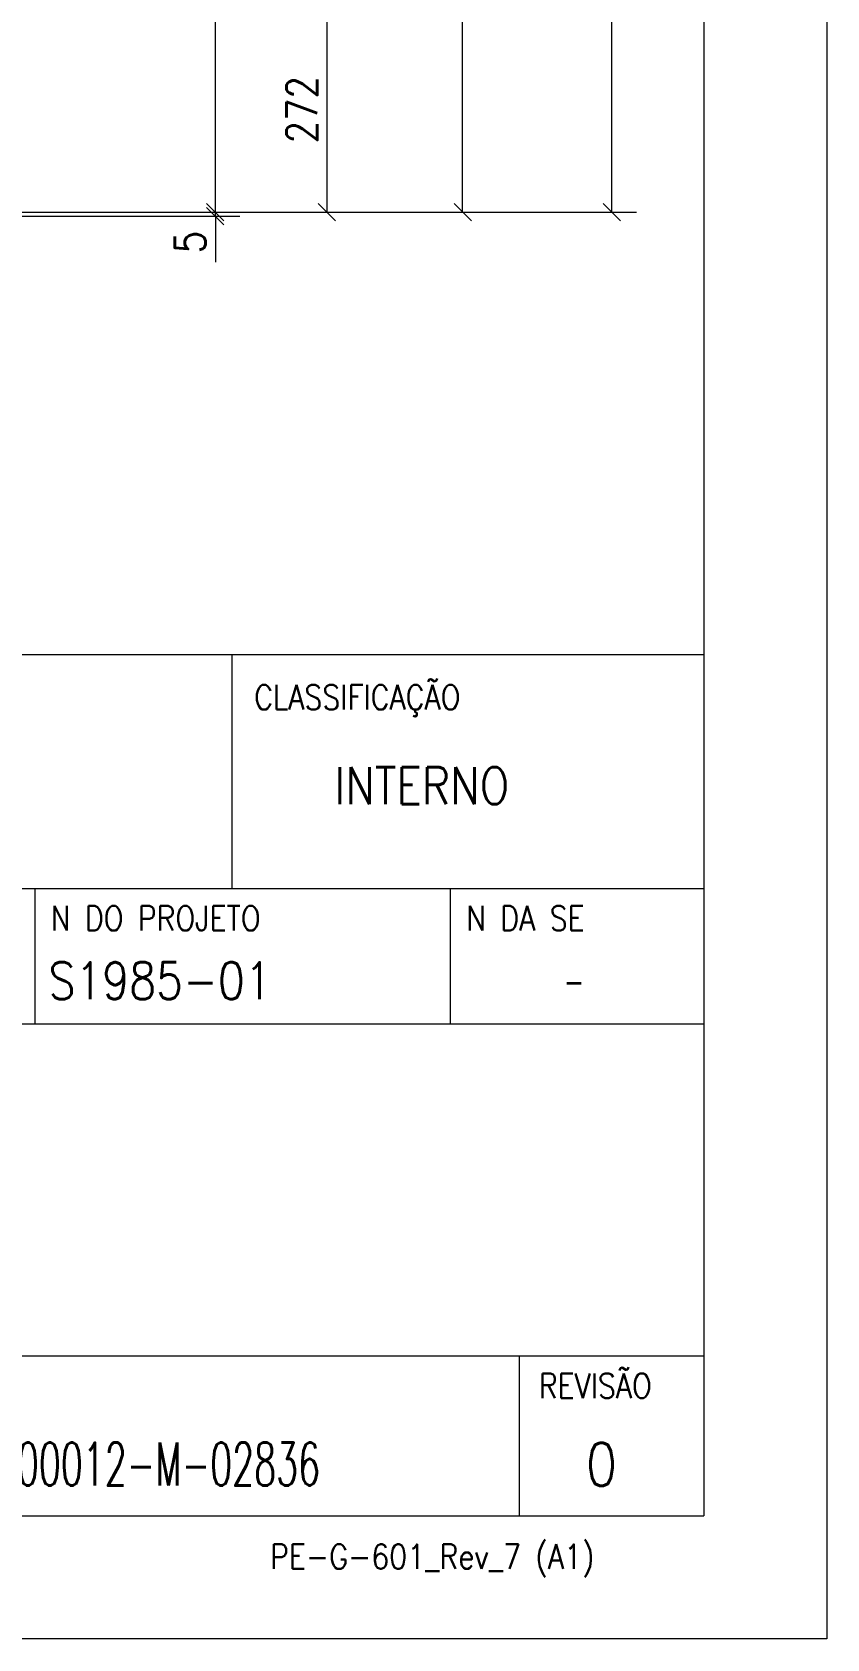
# Model space of a CAD drawing. Header units: millimetres. Extents: x 5 to 846, y 5 to 599.
# Drawn here: x 781.4 to 846, y 5 to 135.6 of the extents above; entities that cross this region are included whole.
import ezdxf

# ---------------------------------------------------------------- set-up
doc = ezdxf.new("R2010")
doc.units = ezdxf.units.MM
doc.linetypes.add('XKITLINE00', pattern=[0])
doc.layers.add('Cota', color=4, linetype='Continuous', lineweight=0)
doc.layers.add('Outro tipo de objeto', color=7, linetype='Continuous', lineweight=0)
doc.styles.add('ROMANS', font='ROMANS__.TTF')
doc.styles.add('SIMPLEX', font='SIMPLEX_.TTF')

# ---------------------------------------------------------------- blocks, each defined once
blk = doc.blocks.new('*A383')
at = {"layer": 'Cota', "color": 7, "linetype": 'XKITLINE00', "lineweight": 0}
for p, q in [((828.52, 120.96), (828.52, 376.91)), ((827.82, 121.67), (829.23, 120.25)), ((764.5, 120.96), (830.52, 120.96))]:
    blk.add_line(p, q, dxfattribs=at)
at = {"layer": 'Cota', "color": 3}
blk.add_point((828.52, 120.96), dxfattribs=at)
blk = doc.blocks.new('*A389')
at = {"layer": 'Cota', "color": 7, "linetype": 'XKITLINE00', "lineweight": 0}
for p, q in [((804.67, 139.82), (806.08, 138.41)), ((761.28, 139.11), (807.38, 139.11)), ((805.38, 120.96), (805.38, 139.11)), ((804.67, 121.67), (806.08, 120.25)), ((764.17, 120.96), (807.38, 120.96))]:
    blk.add_line(p, q, dxfattribs=at)
at = {"layer": 'Cota', "color": 3}
for p in [(805.38, 139.11), (805.38, 120.96)]:
    blk.add_point(p, dxfattribs=at)
at = {"layer": 'Cota', "color": 3, "style": 'SIMPLEX', "width": 0.85}
blk.add_text('272', height=2.5, rotation=90.0002, dxfattribs=at).set_placement((804.58, 126.56))
blk = doc.blocks.new('*A390')
at = {"layer": 'Cota', "color": 7, "linetype": 'XKITLINE00', "lineweight": 0}
for p, q in [((762.89, 201.48), (818.4, 201.48)), ((815.7, 202.19), (817.11, 200.78)), ((816.4, 120.96), (816.4, 201.48)), ((815.7, 121.67), (817.11, 120.25)), ((762.89, 120.96), (818.4, 120.96))]:
    blk.add_line(p, q, dxfattribs=at)
at = {"layer": 'Cota', "color": 3}
for p in [(816.4, 201.48), (816.4, 120.96)]:
    blk.add_point(p, dxfattribs=at)
at = {"layer": 'Cota', "color": 3, "style": 'SIMPLEX', "width": 0.85}
blk.add_text('1208', height=2.5, rotation=90.0002, dxfattribs=at).set_placement((815.6, 156.81))
blk = doc.blocks.new('*A397')
at = {"layer": 'Cota', "color": 7, "linetype": 'XKITLINE00', "lineweight": 0}
for p, q in [((795.59, 199.15), (797, 197.74)), ((762.89, 198.45), (775.36, 198.45)), ((778.86, 198.45), (798.3, 198.45)), ((796.3, 120.96), (796.3, 198.45)), ((795.59, 121.67), (797, 120.25)), ((764.5, 120.96), (798.3, 120.96))]:
    blk.add_line(p, q, dxfattribs=at)
at = {"layer": 'Cota', "color": 3}
for p in [(796.3, 198.45), (796.3, 120.96)]:
    blk.add_point(p, dxfattribs=at)
at = {"layer": 'Cota', "color": 3, "style": 'SIMPLEX', "width": 0.85}
blk.add_text('1162', height=2.5, rotation=90.0002, dxfattribs=at).set_placement((795.5, 155.53))
blk = doc.blocks.new('*A475')
at = {"layer": 'Cota', "color": 7, "linetype": 'XKITLINE00', "lineweight": 0}
for p, q in [((795.59, 121.67), (797, 120.25)), ((764.29, 120.64), (798.3, 120.64)), ((764.5, 120.96), (798.3, 120.96)), ((795.59, 121.35), (797, 119.94)), ((796.3, 120.64), (796.3, 120.96)), ((796.3, 120.64), (796.3, 116.91)), ((796.3, 120.64), (796.3, 116.91))]:
    blk.add_line(p, q, dxfattribs=at)
at = {"layer": 'Cota', "color": 3}
for p in [(796.3, 120.96), (796.3, 120.64)]:
    blk.add_point(p, dxfattribs=at)
at = {"layer": 'Cota', "color": 3, "style": 'SIMPLEX', "width": 0.85}
blk.add_text('5', height=2.5, rotation=90.0002, dxfattribs=at).set_placement((795.5, 117.62))

msp = doc.modelspace()

# ---------------------------------------------------------------- linework, layer by layer
at = {"layer": 'Outro tipo de objeto', "color": 7, "linetype": 'XKITLINE00', "lineweight": 0}
for p, q in [((846, 599), (846, 5)), ((5.04, 5.04), (846, 5.04))]:
    msp.add_line(p, q, dxfattribs=at)
at = {"layer": 'Outro tipo de objeto', "color": 6, "linetype": 'XKITLINE00', "lineweight": 0}
for p in [(836, 589), (30, 15)]:
    msp.add_line(p, (836, 15), dxfattribs=at)
at = {"layer": 'Outro tipo de objeto', "color": 5, "linetype": 'XKITLINE00', "lineweight": 0}
for p, q in [((30, 85), (836, 85)), ((661, 66), (836, 66)), ((661, 55), (836, 55)), ((661, 28), (836, 28))]:
    msp.add_line(p, q, dxfattribs=at)
at = {"layer": 'Outro tipo de objeto', "color": 4, "linetype": 'XKITLINE00', "lineweight": 0}
for p, q in [((797.67, 66), (797.67, 85)), ((781.63, 66), (781.63, 55)), ((815.39, 66), (815.39, 55)), ((821, 28), (821, 15))]:
    msp.add_line(p, q, dxfattribs=at)

# ---------------------------------------------------------------- block references
at = {"lineweight": 0}
for name in ['*A383', '*A390', '*A397', '*A389', '*A475']:
    msp.add_blockref(name, (0, 0), dxfattribs=at)

# ---------------------------------------------------------------- texts
at = {"layer": 'Outro tipo de objeto', "color": 3, "style": 'SIMPLEX', "width": 0.85}
for s, p in [('CLASSIFICAÇÃO', (799.46, 80.54)), ('N DO PROJETO', (782.93, 62.57)), ('N DA SE', (816.7, 62.57)), ('REVISÃO', (822.59, 24.57)), ('PE-G-601_Rev_7 (A1)', (800.75, 10.69))]:
    msp.add_text(s, height=2, dxfattribs=at).set_placement(p)
at = {"layer": 'Outro tipo de objeto', "color": 1}
for s, style, width, p in [('INTERNO', 'SIMPLEX', 0.85, (805.99, 72.85)), ('S1985-01', 'ROMANS', 0.85, (782.74, 57)), ('-', 'ROMANS', 0.51, (824.6, 57))]:
    msp.add_text(s, height=3, dxfattribs=dict(at, style=style, width=width)).set_placement(p)
at = {"layer": 'Outro tipo de objeto', "color": 5, "style": 'ROMANS'}
for s, width, p in [('DF-0000CF-M-00012-M-02836', 0.595, (756.97, 17.46)), ('0', 0.85, (826.41, 17.43))]:
    msp.add_text(s, height=3.5, dxfattribs=dict(at, width=width)).set_placement(p)

doc.saveas('drawing.dxf')
